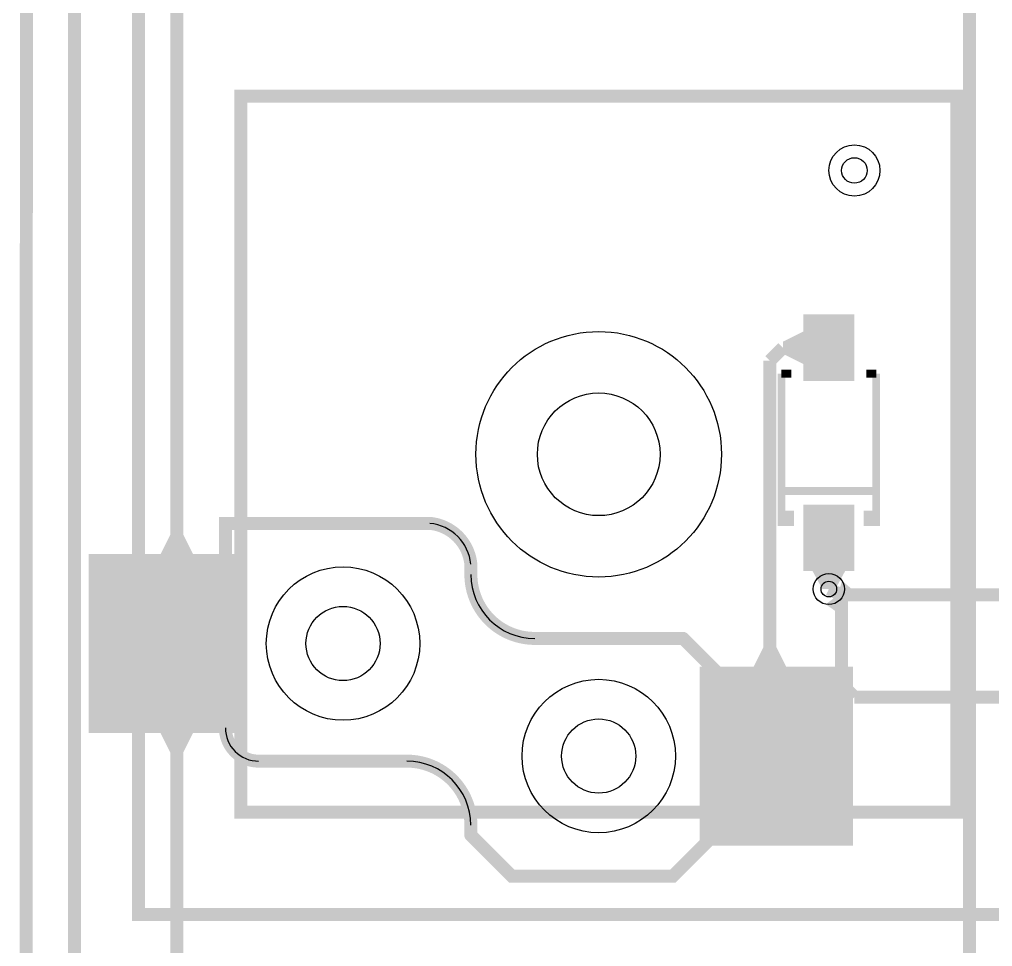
# Model space of a CAD drawing. Header units: millimetres. Extents: x -992 to -826, y 770 to 901.
# Drawn here: x -974.41 to -955.38, y 819.14 to 837.27 of the extents above; entities that cross this region are included whole.
import ezdxf

# ---------------------------------------------------------------- set-up
doc = ezdxf.new("R2010")
doc.units = ezdxf.units.MM
for name, color, linetype, true_color in [('BoardOutLine', 7, 'Continuous', 0xff00ff), ('BottomLayer', 7, 'Continuous', 0x0000ff), ('BottomPasteMaskLayer', 7, 'Continuous', 0x800000), ('BottomSilkLayer', 7, 'Continuous', 0x66cc33), ('BottomSolderMaskLayer', 7, 'Continuous', 0xaa00ff), ('Document', 7, 'Continuous', 0xffffff), ('Hole', 7, 'Continuous', 0x222222), ('Multi-Layer', 7, 'Continuous', 0xc0c0c0), ('TopLayer', 7, 'Continuous', 0xff0000), ('TopSilkLayer', 7, 'Continuous', 0xffcc00)]:
    doc.layers.add(name, color=color, linetype=linetype, true_color=true_color)

msp = doc.modelspace()

# ---------------------------------------------------------------- hatches: boundary and pattern name
at = {"layer": 'BottomLayer'}
for points in [[(-958.0819151638304, 830.201676403353), (-958.0819151638304, 831.5016764033529), (-959.0819151638304, 831.5016764033529), (-959.0819151638304, 830.201676403353)], [(-959.0819151638304, 831.1690906781815), (-959.0819151638304, 830.5340894081789), (-959.4629159258319, 830.7245897891797), (-959.4629159258319, 830.9785902971807)], [(-958.0819151638304, 826.4826771653545), (-958.0819151638304, 827.7826771653545), (-959.0819151638304, 827.7826771653545), (-959.0819151638304, 826.4826771653545)], [(-971.0144526289054, 826.8177038354079), (-971.649453898908, 826.8177038354079), (-971.4589535179072, 827.1987045974093), (-971.2049530099061, 827.1987045974093)], [(-973.056946913894, 823.3177038354078), (-970.056946913894, 823.3177038354078), (-970.056946913894, 826.8177038354079), (-973.056946913894, 826.8177038354079)], [(-958.8994157988317, 826.4826771653545), (-958.2644145288292, 826.4826771653545), (-958.4549149098299, 826.1327686055374), (-958.7089154178309, 826.1327686055374)], [(-958.8105156210313, 826.3344450088902), (-958.3533147066295, 826.3344450088902), (-958.4549149098299, 826.547805435611), (-958.7089154178309, 826.547805435611)], [(-959.4163347726696, 824.6175488950979), (-960.0513360426722, 824.6175488950979), (-959.8608356616714, 824.9985496570995), (-959.6068351536704, 824.9985496570995)], [(-961.1069342138685, 821.117551435103), (-958.1069342138685, 821.117551435103), (-958.1069342138685, 824.617551435103), (-961.1069342138685, 824.617551435103)], [(-971.649453898908, 823.3177012954027), (-971.0144526289054, 823.3177012954027), (-971.2049530099061, 822.9367005334012), (-971.4589535179072, 822.9367005334012)]]:
    msp.add_hatch(color=256, dxfattribs=at).paths.add_polyline_path(points)
at = {"layer": 'BottomPasteMaskLayer'}
for points in [[(-958.0819151638304, 830.201676403353), (-958.0819151638304, 831.5016764033529), (-959.0819151638304, 831.5016764033529), (-959.0819151638304, 830.201676403353)], [(-958.0819151638304, 826.4826771653545), (-958.0819151638304, 827.7826771653545), (-959.0819151638304, 827.7826771653545), (-959.0819151638304, 826.4826771653545)], [(-973.056946913894, 823.3177038354078), (-970.056946913894, 823.3177038354078), (-970.056946913894, 826.8177038354079), (-973.056946913894, 826.8177038354079)], [(-961.1069342138685, 821.117551435103), (-958.1069342138685, 821.117551435103), (-958.1069342138685, 824.617551435103), (-961.1069342138685, 824.617551435103)]]:
    msp.add_hatch(color=256, dxfattribs=at).paths.add_polyline_path(points)
at = {"layer": 'BottomSilkLayer'}
for points in [[(-959.5844323088647, 827.667708915418), (-959.264442468885, 827.667708915418), (-959.264442468885, 827.3629083058167), (-959.5844323088647, 827.3629083058167)], [(-957.5796062992127, 827.667708915418), (-957.8995961391923, 827.667708915418), (-957.8995961391923, 827.3629083058167), (-957.5796062992127, 827.3629083058167)]]:
    msp.add_hatch(color=256, dxfattribs=at).paths.add_polyline_path(points)
at = {"layer": 'BottomSolderMaskLayer'}
for points in [[(-958.0819151638304, 830.201676403353), (-958.0819151638304, 831.5016764033529), (-959.0819151638304, 831.5016764033529), (-959.0819151638304, 830.201676403353)], [(-958.0819151638304, 826.4826771653545), (-958.0819151638304, 827.7826771653545), (-959.0819151638304, 827.7826771653545), (-959.0819151638304, 826.4826771653545)], [(-973.056946913894, 823.3177038354078), (-970.056946913894, 823.3177038354078), (-970.056946913894, 826.8177038354079), (-973.056946913894, 826.8177038354079)], [(-961.1069342138685, 821.117551435103), (-958.1069342138685, 821.117551435103), (-958.1069342138685, 824.617551435103), (-961.1069342138685, 824.617551435103)]]:
    msp.add_hatch(color=256, dxfattribs=at).paths.add_polyline_path(points)
at = {"layer": 'Document'}
for points in [[(-958.4859817119635, 831.0027101854205), (-958.6780060960123, 831.0027101854205), (-958.6780060960123, 830.2347142494286), (-958.4859817119635, 830.2347142494286)], [(-958.9660172720346, 830.7147498094998), (-958.9660172720346, 830.522725425451), (-958.1980213360428, 830.522725425451), (-958.1980213360428, 830.7147498094998)], [(-970.2549301498605, 823.4176352552706), (-970.2549301498605, 827.2906350012702), (-966.3819304038609, 827.2906350012702), (-966.3653535442952, 827.2917215060487), (-966.3490603193927, 827.2949624299863), (-966.3333295107487, 827.3003023199758), (-966.3184302768607, 827.3076498090192), (-966.3046175477511, 827.3168791795415), (-966.2921276630448, 827.3278325144545), (-966.2811743281318, 827.3403223991609), (-966.2719449576094, 827.3541351282704), (-966.2645974685661, 827.3690343621586), (-966.2592575785766, 827.3847651708024), (-966.256016654639, 827.401058395705), (-966.2549301498605, 827.4176352552706), (-966.256016654639, 827.4342121148363), (-966.2592575785766, 827.4505053397388), (-966.2645974685661, 827.4662361483828), (-966.2719449576094, 827.481135382271), (-966.2811743281318, 827.4949481113805), (-966.2921276630448, 827.5074379960869), (-966.3046175477511, 827.5183913309997), (-966.3184302768607, 827.5276207015222), (-966.3333295107487, 827.5349681905655), (-966.3490603193927, 827.5403080805551), (-966.3653535442952, 827.5435490044927), (-966.3819304038609, 827.5446355092712), (-970.3819304038609, 827.5446355092712), (-970.3985072634266, 827.5435490044927), (-970.4148004883291, 827.5403080805551), (-970.4305312969731, 827.5349681905655), (-970.4454305308611, 827.5276207015222), (-970.4592432599708, 827.5183913309997), (-970.471733144677, 827.5074379960869), (-970.48268647959, 827.4949481113805), (-970.4919158501125, 827.481135382271), (-970.4992633391557, 827.4662361483828), (-970.5046032291452, 827.4505053397388), (-970.5078441530829, 827.4342121148363), (-970.5089306578615, 827.4176352552706), (-970.5089306578615, 823.4176352552706), (-970.5078441530829, 823.401058395705), (-970.5046032291452, 823.3847651708024), (-970.4992633391557, 823.3690343621586), (-970.4919158501125, 823.3541351282704), (-970.48268647959, 823.3403223991609), (-970.471733144677, 823.3278325144545), (-970.4592432599708, 823.3168791795415), (-970.4454305308611, 823.3076498090192), (-970.4305312969731, 823.3003023199758), (-970.4148004883291, 823.2949624299863), (-970.3985072634266, 823.2917215060487), (-970.3819304038609, 823.2906350012702), (-970.3653535442952, 823.2917215060487), (-970.3490603193927, 823.2949624299863), (-970.3333295107487, 823.3003023199758), (-970.3184302768607, 823.3076498090192), (-970.3046175477511, 823.3168791795415), (-970.2921276630448, 823.3278325144545), (-970.2811743281318, 823.3403223991609), (-970.2719449576094, 823.3541351282704), (-970.2645974685661, 823.3690343621586), (-970.2592575785766, 823.3847651708024), (-970.256016654639, 823.401058395705), (-970.2549301498605, 823.4176352552706)], [(-966.3945542291085, 827.2910668021337), (-966.3544166950276, 827.2860111754161), (-966.3146023277326, 827.2788419941163), (-966.2752223428372, 827.2695792842942), (-966.2363867425713, 827.2582489199754), (-966.1982040085061, 827.2448825508757), (-966.160780798526, 827.2295175139931), (-966.1242216488968, 827.2121967293114), (-966.0886286822571, 827.1929685799101), (-966.0541013223552, 827.1718867768133), (-966.0207360163226, 827.1490102089552), (-965.9886259652633, 827.1244027786836), (-965.9578608639099, 827.0981332232567), (-965.9285266500749, 827.0702749228368), (-965.9007052645953, 827.0409056955127), (-965.8744744224439, 827.010107579927), (-965.8499073956427, 826.9779666061122), (-965.8270728085893, 826.9445725551793), (-965.8060344463636, 826.9100187085271), (-965.7868510765545, 826.8744015872737), (-965.7695762851007, 826.8378206826397), (-965.7542583266063, 826.8003781780337), (-965.7409399895487, 826.7621786636175), (-965.729658476755, 826.7233288441496), (-965.7204453014821, 826.68393724092), (-965.7133261993874, 826.6441138886129), (-965.7083210566423, 826.6039700279402), (-965.7059031035861, 826.5881081361931), (-965.7015044693075, 826.5726777077072), (-965.6951953631645, 826.5579250372215), (-965.6870764887545, 826.5440856013554), (-965.67727743652, 826.5313803000176), (-965.6659546152744, 826.5200119304855), (-965.6532887556639, 826.5101619504294), (-965.6394820254113, 826.501987581554), (-965.6247548023908, 826.4956193000838), (-965.6093421570386, 826.4911587541504), (-965.5934901002461, 826.4886771413228), (-965.5774516566262, 826.4882140721785), (-965.561482825829, 826.4897769380543), (-965.5458384963702, 826.4933407930687), (-965.5307683771966, 826.4988487522982), (-965.5165130119248, 826.5062128997537), (-965.5032999393737, 826.5153156916626), (-965.4913400616748, 826.5260118326586), (-965.4808242779313, 826.538130594932), (-965.4719204371579, 826.5514785433235), (-965.464770659137, 826.5658426228633), (-965.4594890659563, 826.5809935594764), (-965.4561599604347, 826.5966895195683), (-965.4548364805116, 826.6126799700833), (-965.4555397510796, 826.6287096774195), (-965.46115205627, 826.6750678723702), (-965.4688814283277, 826.7211204186214), (-965.4787116491306, 826.7667706866117), (-965.4906220924589, 826.8119228908586), (-965.5045877672753, 826.8564822909393), (-965.5205793701613, 826.9003553902801), (-965.5385633468032, 826.9434501323349), (-965.558501962398, 826.9856760937424), (-965.5803533808293, 827.026944674057), (-965.6040717524502, 827.0671692816533), (-965.6296073102874, 827.1062655154178), (-965.656906474464, 827.1441513418426), (-965.6859119646235, 827.1807472671518), (-965.7165629201185, 827.2159765040989), (-965.7487950277103, 827.2497651330858), (-965.782540656515, 827.2820422572638), (-965.8177289999087, 827.3127401512932), (-965.8542862240981, 827.3417944034466), (-965.8921356230413, 827.3691440507619), (-965.9311977793961, 827.3947317069565), (-965.9713907311575, 827.4185036828386), (-966.0126301436334, 827.4404100989598), (-966.0548294864, 827.4604049902747), (-966.097900214864, 827.4784464025865), (-966.1417519560506, 827.4944964805779), (-966.1862926982284, 827.5085215472403), (-966.2314289839724, 827.5204921745365), (-966.277066106261, 827.5303832451481), (-966.3231083071944, 827.5381740051779), (-966.369458978918, 827.5438481076964), (-966.3860636163793, 827.5444046121082), (-966.402598837265, 827.5427890154261), (-966.418781719356, 827.5390289609578), (-966.434335369048, 827.5331887842789), (-966.4489936590771, 827.5253684124334), (-966.4625057820323, 827.5157016541544), (-966.4746405417391, 827.5043539103594), (-966.4851903090905, 827.4915193440945), (-966.4939745746391, 827.4774175583511), (-966.5008430371627, 827.4622898385976), (-966.5056781753611, 827.4463950243181), (-966.5083972586776, 827.4300050801969), (-966.5089537628421, 827.4134004427274), (-966.5073381659136, 827.3968652218657), (-966.5035781112041, 827.3806823398306), (-966.4977379342934, 827.3651286902259), (-966.4899175622295, 827.3504704003133), (-966.4802508037492, 827.3369582775022), (-966.4689030597734, 827.3248235179644), (-966.4560684933513, 827.3142737508042), (-966.441966707477, 827.3054894854658), (-966.4268389876212, 827.2986210231677), (-966.4109441732696, 827.293785885206), (-966.3945542291078, 827.2910668021337)], [(-958.4550190500382, 826.9357048514098), (-958.647043434087, 826.9357048514098), (-958.647043434087, 827.7037007874018), (-958.4550190500382, 827.7037007874018)], [(-965.7090322580647, 826.6174828549658), (-965.7090322580647, 826.4173812547626), (-965.7079457532861, 826.400804395197), (-965.7047048293484, 826.3845111702944), (-965.6993649393589, 826.3687803616505), (-965.6920174503157, 826.3538811277624), (-965.6827880797932, 826.3400683986529), (-965.6718347448802, 826.3275785139465), (-965.659344860174, 826.3166251790335), (-965.6455321310643, 826.3073958085112), (-965.6306328971763, 826.3000483194678), (-965.6149020885323, 826.2947084294783), (-965.5986088636298, 826.2914675055407), (-965.5820320040641, 826.2903810007622), (-965.5654551444984, 826.2914675055407), (-965.5491619195959, 826.2947084294783), (-965.5334311109519, 826.3000483194678), (-965.5185318770639, 826.3073958085112), (-965.5047191479543, 826.3166251790335), (-965.492229263248, 826.3275785139465), (-965.481275928335, 826.3400683986529), (-965.4720465578126, 826.3538811277624), (-965.4646990687693, 826.3687803616505), (-965.4593591787798, 826.3845111702944), (-965.4561182548422, 826.400804395197), (-965.4550317500637, 826.4173812547626), (-965.4550317500637, 826.6174828549658), (-965.4561182548422, 826.6340597145315), (-965.4593591787798, 826.650352939434), (-965.4646990687693, 826.666083748078), (-965.4720465578126, 826.680982981966), (-965.481275928335, 826.6947957110757), (-965.492229263248, 826.7072855957821), (-965.5047191479543, 826.718238930695), (-965.5185318770639, 826.7274683012174), (-965.5334311109519, 826.7348157902607), (-965.5491619195959, 826.7401556802503), (-965.5654551444984, 826.7433966041879), (-965.5820320040641, 826.7444831089664), (-965.5986088636298, 826.7433966041879), (-965.6149020885323, 826.7401556802503), (-965.6306328971763, 826.7348157902607), (-965.6455321310643, 826.7274683012174), (-965.659344860174, 826.718238930695), (-965.6718347448802, 826.7072855957821), (-965.6827880797932, 826.6947957110757), (-965.6920174503157, 826.680982981966), (-965.6993649393589, 826.666083748078), (-965.7047048293484, 826.650352939434), (-965.7079457532861, 826.6340597145315), (-965.7090322580647, 826.6174828549658)], [(-965.4545237490476, 826.4177114554236), (-965.4534516520677, 826.3687289307842), (-965.4502440491993, 826.3198397868376), (-965.4449070459455, 826.2711370814892), (-965.43745080101, 826.2227135177682), (-965.4278895069616, 826.1746612673722), (-965.416241363219, 826.1270717952241), (-965.402528541409, 826.0800356853723), (-965.3867771431641, 826.0336424685694), (-965.3690171504396, 825.9879804518552), (-965.3492823684444, 825.9431365504684), (-965.3276103612943, 825.8991961224086), (-965.3040423805113, 825.8562428059615), (-965.2786232865028, 825.8143583604982), (-965.2514014631728, 825.7736225108498), (-965.2224287258252, 825.7341127955563), (-965.1917602225365, 825.6959044192755), (-965.1594543291841, 825.659070109635), (-965.1255725383309, 825.6236799787994), (-965.0901793421775, 825.5898013900147), (-965.053342109805, 825.5574988293868), (-965.015130958941, 825.5268337831347), (-964.9756186224944, 825.4978646205559), (-964.9348803101124, 825.4706464829222), (-964.8929935650223, 825.4452311785222), (-964.8500381164328, 825.4216670840464), (-964.8060957277733, 825.3999990525049), (-964.7612500410612, 825.3802683278523), (-964.7155864176947, 825.3625124664816), (-964.6691917759704, 825.3467652657376), (-964.6221544256405, 825.3330566995861), (-964.5745638998188, 825.3214128615591), (-964.5265107845594, 825.3118559150878), (-964.4780865464311, 825.3044040513155), (-964.4293833584155, 825.2990714544713), (-964.3804939244604, 825.2958682748722), (-964.3315113030227, 825.2948006096013), (-964.3149344434571, 825.2937141048228), (-964.2986412185545, 825.2904731808852), (-964.2829104099105, 825.2851332908956), (-964.2680111760225, 825.2777858018524), (-964.2541984469129, 825.26855643133), (-964.2417085622066, 825.257603096417), (-964.2307552272936, 825.2451132117106), (-964.2215258567712, 825.2313004826011), (-964.2141783677279, 825.216401248713), (-964.2088384777384, 825.2006704400691), (-964.2055975538008, 825.1843772151665), (-964.2045110490222, 825.1678003556009), (-964.2055975538008, 825.1512234960352), (-964.2088384777384, 825.1349302711327), (-964.2141783677279, 825.1191994624887), (-964.2215258567712, 825.1043002286006), (-964.2307552272936, 825.090487499491), (-964.2417085622066, 825.0779976147846), (-964.2541984469129, 825.0670442798718), (-964.2680111760225, 825.0578149093493), (-964.2829104099105, 825.0504674203061), (-964.2986412185545, 825.0451275303164), (-964.3149344434571, 825.0418866063789), (-964.3315113030227, 825.0408001016003), (-964.3855703313034, 825.0418606619834), (-964.4395460475619, 825.0450427024234), (-964.4933552290646, 825.0503413166753), (-964.5469149098504, 825.0577483350434), (-964.6001425086521, 825.0672523369786), (-964.6529559562248, 825.0788386686872), (-964.7052738218849, 825.0924894657246), (-964.7570154390642, 825.1081836805395), (-964.8081010296861, 825.1258971149267), (-964.858451827172, 825.1456024573371), (-964.9079901978879, 825.167269324988), (-964.9566397608439, 825.1908643107085), (-965.0043255054634, 825.2163510344501), (-965.0509739072373, 825.2436901993772), (-965.0965130410896, 825.2728396524591), (-965.140872692274, 825.3037544494626), (-965.1839844646362, 825.3363869242503), (-965.2257818860699, 825.3706867622744), (-965.2662005110074, 825.4066010781546), (-965.3051780197857, 825.4440744972196), (-965.3426543147339, 825.4830492408869), (-965.3785716128352, 825.5234652157492), (-965.4128745348206, 825.5652601062294), (-965.4455101905546, 825.6083694706622), (-965.4764282605847, 825.6527268406539), (-965.505581073727, 825.6982638235676), (-965.5329236805676, 825.7449102079735), (-965.5584139227686, 825.7925940719057), (-965.5820124980703, 825.8412418937553), (-965.6036830208885, 825.89077866563), (-965.6233920784173, 825.9411280090051), (-965.6411092821456, 825.9922122924887), (-965.6568073147124, 826.0439527515175), (-965.6704619720263, 826.0962696098006), (-965.6820522005838, 826.1490822023234), (-965.6915601299323, 826.2023090997201), (-965.6989711002221, 826.2558682338275), (-965.704273684811, 826.3096770242215), (-965.7074597078819, 826.3636525055438), (-965.7085242570486, 826.417711455423), (-965.70743775227, 826.4342883149887), (-965.7041968283324, 826.4505815398912), (-965.6988569383429, 826.4663123485352), (-965.6915094492996, 826.4812115824234), (-965.6822800787772, 826.4950243115329), (-965.6713267438643, 826.5075141962393), (-965.658836859158, 826.5184675311522), (-965.6450241300483, 826.5276969016745), (-965.6301248961603, 826.5350443907179), (-965.6143940875163, 826.5403842807075), (-965.5981008626138, 826.5436252046451), (-965.5815240030481, 826.5447117094236), (-965.5649471434824, 826.5436252046451), (-965.5486539185799, 826.5403842807075), (-965.532923109936, 826.5350443907179), (-965.5180238760479, 826.5276969016745), (-965.5042111469382, 826.5184675311522), (-965.491721262232, 826.5075141962393), (-965.480767927319, 826.4950243115329), (-965.4715385567966, 826.4812115824234), (-965.4641910677533, 826.4663123485352), (-965.4588511777638, 826.4505815398912), (-965.4556102538262, 826.4342883149887), (-965.4545237490476, 826.417711455423)], [(-965.67174498349, 821.2278460756924), (-964.8717449834901, 820.4278460756923), (-964.8592527378102, 820.4168936835915), (-964.8454377069854, 820.40766568174), (-964.8305363028536, 820.4003199857376), (-964.8148035279827, 820.3949822999357), (-964.7985086119, 820.3917439663029), (-964.7819304038609, 820.3906604013209), (-961.6319177038355, 820.3906604013209), (-961.6153394957964, 820.3917439663029), (-961.5990445797138, 820.3949822999357), (-961.5833118048428, 820.4003199857376), (-961.5684104007111, 820.40766568174), (-961.5545953698863, 820.4168936835915), (-961.5421031242064, 820.4278460756923), (-960.6921158242318, 821.2778333756669), (-960.6811634321309, 821.2903256213468), (-960.6719354302795, 821.3041406521716), (-960.664589734277, 821.3190420563034), (-960.6592520484752, 821.3347748311743), (-960.6560137148424, 821.3510697472569), (-960.6549301498604, 821.3676479552961), (-960.6549301498604, 824.5176606553214), (-960.6560137148424, 824.5342388633605), (-960.6592520484752, 824.5505337794432), (-960.664589734277, 824.5662665543141), (-960.6719354302794, 824.5811679584459), (-960.6811634321309, 824.5949829892706), (-960.6921158242317, 824.6074752349506), (-961.3421031242063, 825.2574625349253), (-961.3545953698863, 825.268414927026), (-961.368410400711, 825.2776429288775), (-961.3833118048428, 825.2849886248799), (-961.3990445797137, 825.2903263106817), (-961.4153394957964, 825.2935646443146), (-961.4319177038356, 825.2946482092966), (-964.2819304038609, 825.2946482092966), (-964.2985072634266, 825.293561704518), (-964.3148004883291, 825.2903207805804), (-964.330531296973, 825.2849808905909), (-964.3454305308612, 825.2776334015475), (-964.3592432599708, 825.2684040310252), (-964.3717331446771, 825.2574506961122), (-964.38268647959, 825.2449608114059), (-964.3919158501125, 825.2311480822963), (-964.3992633391557, 825.2162488484082), (-964.4046032291453, 825.2005180397642), (-964.4078441530829, 825.1842248148618), (-964.4089306578614, 825.167647955296), (-964.4078441530829, 825.1510710957303), (-964.4046032291453, 825.1347778708279), (-964.3992633391557, 825.1190470621839), (-964.3919158501125, 825.1041478282958), (-964.38268647959, 825.0903350991862), (-964.3717331446771, 825.0778452144799), (-964.3592432599708, 825.0668918795669), (-964.3454305308612, 825.0576625090446), (-964.330531296973, 825.0503150200012), (-964.3148004883291, 825.0449751300117), (-964.2985072634266, 825.0417342060741), (-964.2819304038609, 825.0406477012956), (-961.4845212090426, 825.0406477012956), (-960.9089306578614, 824.4650571501145), (-960.9089306578614, 821.4202514605031), (-961.6845212090425, 820.6446609093219), (-964.7293268986539, 820.6446609093219), (-965.4921158242317, 821.4074752349507), (-965.5046073555341, 821.4184300135739), (-965.5184219055832, 821.4276606005488), (-965.5333231036024, 821.4350090579759), (-965.5490559859668, 821.4403496517136), (-965.5653513587023, 821.443591002724), (-965.5819304034687, 821.4446776505939), (-965.5985094482191, 821.4435910024771), (-965.6148048209063, 821.440349651224), (-965.6305377031912, 821.435009057252), (-965.6454389011009, 821.427660599603), (-965.6592534510125, 821.4184300124224), (-965.6717449821517, 821.407475233613), (-965.6826997609612, 821.394983702474), (-965.6919303481419, 821.3811691525623), (-965.6992788057911, 821.3662679546527), (-965.7046193997631, 821.3505350723678), (-965.7078607510165, 821.3342396996807), (-965.7089473991333, 821.3176606549304), (-965.7078607512636, 821.3010816101638), (-965.7046194002533, 821.2847862374283), (-965.6992788065157, 821.2690533550639), (-965.6919303490888, 821.2541521570447), (-965.682699762114, 821.2403376069954), (-965.6717449834907, 821.227846075693)], [(-969.7316383032767, 822.8948514097029), (-969.7644780458156, 822.8958802790703), (-969.7971883773806, 822.898969206248), (-969.8296401972556, 822.904105999898), (-969.8617054250151, 822.911270386189), (-969.8932575060306, 822.9204340888136), (-969.9241719109543, 822.9315609405879), (-969.9543266272107, 822.9446070261964), (-969.9836026405529, 822.9595208555162), (-970.0118844047882, 822.9762435668375), (-970.0390602978132, 822.9947091591783), (-970.0650230621625, 823.0148447527763), (-970.0896702283318, 823.0365708767293), (-970.1129045192024, 823.0598017826509), (-970.1346342339741, 823.0844457831001), (-970.1547736100878, 823.1104056134529), (-970.1732431617129, 823.1375788157848), (-970.1899699934605, 823.16585814325), (-970.2048880880861, 823.1951319833627), (-970.2179385670458, 823.2252847985069), (-970.229069922877, 823.2561975819395), (-970.2382382224876, 823.2877483274847), (-970.2454072805504, 823.3198125110653), (-970.2505488023195, 823.3522635821739), (-970.2536424953026, 823.3849734633403), (-970.2546761493525, 823.4178130556263), (-970.255762654131, 823.4343899151919), (-970.2590035780686, 823.4506831400945), (-970.2643434680581, 823.4664139487384), (-970.2716909571014, 823.4813131826265), (-970.2809203276238, 823.4951259117361), (-970.2918736625368, 823.5076157964425), (-970.304363547243, 823.5185691313554), (-970.3181762763527, 823.5277985018778), (-970.3330755102407, 823.535145990921), (-970.3488063188847, 823.5404858809106), (-970.3650995437872, 823.5437268048482), (-970.3816764033529, 823.5448133096268), (-970.3982532629186, 823.5437268048482), (-970.4145464878211, 823.5404858809106), (-970.4302772964651, 823.535145990921), (-970.4451765303531, 823.5277985018778), (-970.4589892594628, 823.5185691313554), (-970.471479144169, 823.5076157964425), (-970.482432479082, 823.4951259117361), (-970.4916618496044, 823.4813131826265), (-970.4990093386477, 823.4664139487384), (-970.5043492286372, 823.4506831400945), (-970.5075901525748, 823.4343899151919), (-970.5086766573535, 823.417813055627), (-970.507610360894, 823.3771461670689), (-970.5044170526671, 823.3365908271528), (-970.4991054864017, 823.2962582091254), (-970.4916902225494, 823.2562588756917), (-970.4821915883706, 823.216702475933), (-970.470635622212, 823.1776974447282), (-970.4570540021281, 823.1393507055053), (-970.4414839590436, 823.1017673771337), (-970.4239681746926, 823.065050485766), (-970.4045546646167, 823.0293006824145), (-970.3832966465415, 822.9946159670394), (-970.3602523944915, 822.9610914199045), (-970.3354850790462, 822.928818940936), (-970.3090625941713, 822.8978869977999), (-970.2810573711039, 822.8683803833875), (-970.2515461797975, 822.8403799833759), (-970.2206099184754, 822.8139625544974), (-970.1883333918666, 822.7892005141289), (-970.1548050787327, 822.7661617417758), (-970.1201168893235, 822.7449093929962), (-970.0843639134259, 822.7255017262738), (-970.0476441596973, 822.7079919433157), (-970.0100582869961, 822.6924280432121), (-969.9717093284498, 822.6788526908575), (-969.9327024090118, 822.6673030999951), (-969.8931444572856, 822.657810931203), (-969.8531439124052, 822.6504022051043), (-969.8128104267723, 822.645097231038), (-969.7722545654707, 822.6419105513846), (-969.7315875031751, 822.6408509017019), (-969.7150108607837, 822.64194072162), (-969.6987182839126, 822.6451849040029), (-969.6829885430734, 822.6505279399902), (-969.6680907784964, 822.6578784087533), (-969.6542798950674, 822.6671105417321), (-969.6417922008341, 822.6780663745697), (-969.6308413637098, 822.6905584499259), (-969.6216147555565, 822.7043730249254), (-969.6142702462, 822.7192737283565), (-969.6089335022332, 822.7350056050489), (-969.6056958368264, 822.7512994782269), (-969.6046126473328, 822.7678765551993), (-969.6057024674255, 822.7844531975794), (-969.6089466499802, 822.8007457744161), (-969.6142896861331, 822.816475515199), (-969.6216401550532, 822.8313732796986), (-969.6308722881776, 822.8451841630304), (-969.6418281211467, 822.8576718571484), (-969.6543201966184, 822.8686226941409), (-969.668134771715, 822.8778493021487), (-969.6830354752235, 822.8851938113481), (-969.6987673519722, 822.8905305551491), (-969.7150612251843, 822.8937682203843), (-969.7316383021681, 822.8948514097032)], [(-966.8319177038355, 822.8946482092965), (-969.7319431038864, 822.8946482092965), (-969.7485199634519, 822.893561704518), (-969.7648131883545, 822.8903207805804), (-969.7805439969985, 822.8849808905909), (-969.7954432308866, 822.8776334015475), (-969.8092559599961, 822.8684040310252), (-969.8217458447025, 822.8574506961122), (-969.8326991796155, 822.8449608114058), (-969.8419285501378, 822.8311480822963), (-969.8492760391812, 822.8162488484082), (-969.8546159291707, 822.8005180397643), (-969.8578568531083, 822.7842248148618), (-969.8589433578868, 822.7676479552961), (-969.8578568531083, 822.7510710957304), (-969.8546159291707, 822.7347778708279), (-969.8492760391812, 822.7190470621839), (-969.8419285501378, 822.7041478282958), (-969.8326991796155, 822.6903350991862), (-969.8217458447025, 822.6778452144799), (-969.8092559599961, 822.666891879567), (-969.7954432308866, 822.6576625090445), (-969.7805439969985, 822.6503150200012), (-969.7648131883545, 822.6449751300117), (-969.7485199634519, 822.641734206074), (-969.7319431038864, 822.6406477012955), (-966.8319177038355, 822.6406477012955), (-966.8153408442698, 822.641734206074), (-966.7990476193673, 822.6449751300117), (-966.7833168107234, 822.6503150200012), (-966.7684175768353, 822.6576625090445), (-966.7546048477257, 822.666891879567), (-966.7421149630194, 822.6778452144799), (-966.7311616281064, 822.6903350991862), (-966.7219322575841, 822.7041478282958), (-966.7145847685407, 822.7190470621839), (-966.7092448785511, 822.7347778708279), (-966.7060039546135, 822.7510710957304), (-966.704917449835, 822.7676479552961), (-966.7060039546135, 822.7842248148618), (-966.7092448785511, 822.8005180397643), (-966.7145847685407, 822.8162488484082), (-966.7219322575841, 822.8311480822963), (-966.7311616281064, 822.8449608114058), (-966.7421149630194, 822.8574506961122), (-966.7546048477257, 822.8684040310252), (-966.7684175768353, 822.8776334015475), (-966.7833168107234, 822.8849808905909), (-966.7990476193673, 822.8903207805804), (-966.8153408442698, 822.893561704518), (-966.8319177038355, 822.8946482092965)], [(-965.7086512573026, 821.5178384556775), (-965.709719045711, 821.5668238965932), (-965.7129225941814, 821.6157161339218), (-965.7182558042257, 821.6644220931507), (-965.7257085231912, 821.7128490543791), (-965.7352665635866, 821.760904828825), (-965.7469117300909, 821.8084979343223), (-965.7606218541913, 821.8555377694723), (-965.7763708363844, 821.9019347861187), (-965.7941286958609, 821.9476006598167), (-965.8138616275794, 821.9924484579743), (-965.8355320666194, 822.0363928053424), (-965.8590987596932, 822.0793500465405), (-965.8845168436775, 822.1212384053097), (-965.9117379310181, 822.1619781401859), (-965.9407102018444, 822.2014916963022), (-965.9713785026157, 822.2397038530274), (-966.0036844511168, 822.2765418671601), (-966.0375665475968, 822.3119356114083), (-966.0729602918451, 822.3458177078884), (-966.1097983059778, 822.3781236563893), (-966.148010462703, 822.4087919571607), (-966.1875240188194, 822.4377642279869), (-966.2282637536957, 822.4649853153276), (-966.2701521124648, 822.4904033993117), (-966.313109353663, 822.5139700923855), (-966.357053701031, 822.5356405314255), (-966.4019014991886, 822.555373463144), (-966.4475673728867, 822.5731313226205), (-966.4939643895331, 822.5888803048135), (-966.5410042246831, 822.6025904289138), (-966.5885973301804, 822.6142355954182), (-966.6366531046262, 822.6237936358135), (-966.6850800658547, 822.6312463547789), (-966.7337860250836, 822.6365795648234), (-966.7826782624122, 822.6397831132936), (-966.8316637033275, 822.6408509017019), (-966.8482405628931, 822.6419374064805), (-966.8645337877957, 822.645178330418), (-966.8802645964397, 822.6505182204077), (-966.8951638303278, 822.6578657094509), (-966.9089765594373, 822.6670950799734), (-966.9214664441437, 822.6780484148862), (-966.9324197790567, 822.6905382995926), (-966.941649149579, 822.7043510287021), (-966.9489966386224, 822.7192502625903), (-966.9543365286119, 822.7349810712343), (-966.9575774525495, 822.7512742961368), (-966.958663957328, 822.7678511557025), (-966.9575774525495, 822.7844280152681), (-966.9543365286119, 822.8007212401707), (-966.9489966386224, 822.8164520488147), (-966.941649149579, 822.8313512827027), (-966.9324197790567, 822.8451640118122), (-966.9214664441437, 822.8576538965186), (-966.9089765594373, 822.8686072314316), (-966.8951638303278, 822.877836601954), (-966.8802645964397, 822.8851840909972), (-966.8645337877957, 822.8905239809868), (-966.8482405628931, 822.8937649049244), (-966.8316637033275, 822.8948514097029), (-966.7776021370464, 822.8937907495749), (-966.72362389453, 822.8906084102606), (-966.6698122102249, 822.8853092989272), (-966.6162500617451, 822.8779015868039), (-966.5630200419203, 822.8683966965825), (-966.5102042314377, 822.856809284803), (-966.4578840722739, 822.8431572192538), (-966.4061402421114, 822.8274615514191), (-966.3550525299328, 822.8097464840178), (-966.3046997129874, 822.7900393336826), (-966.2551594353157, 822.7683704888382), (-966.206508088023, 822.744773362842), (-966.1588206914838, 822.7192843424609), (-966.1121707796607, 822.6919427317628), (-966.0666302867148, 822.6627906915096), (-966.0222694360835, 822.6318731741458), (-965.9791566321959, 822.5992378544811), (-965.9373583549927, 822.5649350561765), (-965.896939057415, 822.529017674145), (-965.8579610660172, 822.4915410929874), (-965.8204844848595, 822.4525631015896), (-965.784567102828, 822.4121438040119), (-965.7502643045234, 822.3703455268087), (-965.7176289848587, 822.327232722921), (-965.6867114674949, 822.2828718722898), (-965.6575594272418, 822.2373313793439), (-965.6302178165437, 822.1906814675208), (-965.6047287961626, 822.1429940709816), (-965.5811316701664, 822.0943427236888), (-965.559462825322, 822.0448024460172), (-965.5397556749868, 821.9944496290717), (-965.5220406075855, 821.9433619168932), (-965.5063449397508, 821.8916180867305), (-965.4926928742016, 821.8392979275669), (-965.4811054624221, 821.7864821170843), (-965.4716005722007, 821.7332520972595), (-965.4641928600774, 821.6796899487797), (-965.458893748744, 821.6258782644746), (-965.4557114094297, 821.5719000219582), (-965.4546507493015, 821.5178384556771), (-965.4557372540802, 821.5012615961114), (-965.4589781780178, 821.4849683712089), (-965.4643180680073, 821.4692375625649), (-965.4716655570506, 821.4543383286768), (-965.480894927573, 821.4405255995672), (-965.491848262486, 821.4280357148609), (-965.5043381471922, 821.4170823799479), (-965.5181508763019, 821.4078530094255), (-965.53305011019, 821.4005055203822), (-965.5487809188339, 821.3951656303927), (-965.5650741437364, 821.391924706455), (-965.5816510033021, 821.3908382016765), (-965.5982278628678, 821.391924706455), (-965.6145210877703, 821.3951656303927), (-965.6302518964143, 821.4005055203822), (-965.6451511303023, 821.4078530094255), (-965.658963859412, 821.4170823799479), (-965.6714537441183, 821.4280357148609), (-965.6824070790312, 821.4405255995672), (-965.6916364495536, 821.4543383286768), (-965.6989839385969, 821.4692375625649), (-965.7043238285864, 821.4849683712089), (-965.707564752524, 821.5012615961114), (-965.7086512573026, 821.5178384556771)]]:
    msp.add_hatch(color=256, dxfattribs=at).paths.add_polyline_path(points)
at = {"layer": 'TopLayer'}
for points in [[(-958.3247752095506, 826.2964922529846), (-958.4516865633732, 825.8572593345189), (-958.2199491998986, 825.8906502413006), (-958.1465582931166, 826.1446507493017)], [(-958.277998475997, 826.1096342392686), (-958.6429260858523, 825.8342062484127), (-958.4589281178563, 825.7057683515368), (-958.2049276098553, 825.8974752349507)]]:
    msp.add_hatch(color=256, dxfattribs=at).paths.add_polyline_path(points)

# ---------------------------------------------------------------- linework, layer by layer
at = {"layer": 'BoardOutLine', "const_width": 0.25400050800101603}
msp.add_lwpolyline([(-974.2817627635256, 811.9191516383034), (-974.2514605029211, 899.3323596647194), (-974.1711201422404, 899.5203962407926), (-973.0195326390653, 900.6228346456694), (-972.8417068834138, 900.6947929895862), (-912.5735077470156, 901.0259588519178)], dxfattribs=at)
at = {"layer": 'BottomLayer', "const_width": 0.25400050800101603}
for points in [[(-955.831902463805, 792.2675895351792), (-955.831902463805, 893.7677927355857)], [(-971.3319786639574, 843.0177800355602), (-971.3319786639574, 825.0177800355602)], [(-959.7338328676658, 830.5975869951742), (-959.4798323596648, 830.8515875031751)], [(-959.479806959614, 830.8516637033275), (-958.5819151638304, 830.8516637033275)], [(-959.7338074676151, 822.8674117348236), (-959.7338074676151, 830.5976631953265)], [(-958.5819151638304, 827.1328422656846), (-958.5819151638304, 826.1328422656846)], [(-971.5570485140971, 825.0676911353825), (-971.3319532639066, 825.0176530353062)], [(-971.3319532639066, 825.0176530353062), (-971.5570485140971, 825.0676911353825)], [(-971.3319786639574, 825.0177800355602), (-971.3319786639574, 796.0175260350522)], [(-959.6068326136653, 822.8675387350776), (-959.7338328676658, 822.8675387350776)]]:
    msp.add_lwpolyline(points, dxfattribs=at)
at = {"layer": 'BottomSilkLayer'}
for points, const_width in [([(-959.5082550165101, 827.5914909829821), (-959.5082550165101, 830.3439420878843)], 0.15240030480060962), ([(-959.5082550165101, 830.3439420878843), (-959.3152146304294, 830.3439420878843)], 0.15240030480060962), ([(-957.6557785115572, 830.3439420878843), (-957.8488188976379, 830.3439420878843)], 0.15240030480060962), ([(-957.6557785115572, 827.5914909829821), (-957.6557785115572, 830.3439420878843)], 0.15240030480060962), ([(-957.7057912115826, 828.0509271018543), (-959.4582423164848, 828.0509271018543)], 0.15240030480060962), ([(-970.3825501651004, 826.3674117348236), (-970.3825501651004, 827.4164338328678), (-970.3825501651004, 827.4164338328678), (-966.3820421640844, 827.4164338328678)], 0.25400050800101603), ([(-965.5815341630685, 826.6178562357127), (-965.5815341630685, 826.4177038354078)], 0.25400050800101603), ([(-964.332029464059, 825.1674371348744), (-961.432029464059, 825.1674371348744)], 0.25400050800101603), ([(-960.7820167640336, 824.5173990347982), (-961.432029464059, 825.1674117348236), (-961.432029464059, 825.1674371348744)], 0.25400050800101603), ([(-960.7820167640336, 824.5173990347982), (-960.7820167640336, 824.1674625349252)], 0.25400050800101603), ([(-970.3819405638812, 823.4176276352555), (-970.3819405638812, 823.7676403352808)], 0.25400050800101603), ([(-966.8316738633479, 822.7678435356872), (-969.7316230632463, 822.7678435356872)], 0.25400050800101603), ([(-960.7819405638812, 821.5676403352808), (-960.7819405638812, 821.3676403352808), (-961.6319278638558, 820.5176530353062), (-964.7819405638812, 820.5176530353062), (-965.5819405638813, 821.3176530353062)], 0.25400050800101603), ([(-965.5819405638813, 821.3176530353062), (-965.5819405638813, 821.5176530353062)], 0.25400050800101603)]:
    msp.add_lwpolyline(points, dxfattribs=dict(at, const_width=const_width))
for centre, radius, start, end in [((-966.469607238498, 826.5297702727395), 0.8924307848615699, 5.591265235738376, 84.33238645424326), ((-964.3320447051218, 826.4174320546061), 1.2499872999746, 180.0023285168551, 270), ((-969.7319431038864, 823.4176352552706), 0.6499872999746, 179.9999999999994, 270), ((-966.8319177038355, 821.5176606553215), 1.2499872999746, 0, 90)]:
    msp.add_arc(centre, radius, start, end, dxfattribs=at)
at = {"layer": 'Document', "const_width": 0.25400050800101603}
msp.add_lwpolyline([(-954.0819151638304, 819.7676403352808), (-954.0819151638304, 837.7676657353317), (-972.0819405638813, 837.7676657353317), (-972.0819405638813, 819.7676403352808), (-954.0819151638304, 819.7676403352808)], close=True, dxfattribs=at)
at = {"layer": 'Document'}
for centre, radius in [((-958.0817881635764, 834.3177546355095), 0.24993649987299976), ((-963.0817881635764, 828.7678435356872), 1.1998983997967998), ((-968.0817881635764, 825.0678181356365), 0.7249174498348998), ((-963.0817881635764, 822.8676657353316), 0.7249174498348998)]:
    msp.add_circle(centre, radius, dxfattribs=at)
at = {"layer": 'Hole'}
msp.add_circle((-958.5819151638304, 826.1328422656846), 0.15240030480060962, dxfattribs=at)
at = {"layer": 'Multi-Layer'}
for centre, radius in [((-958.0817881635764, 834.3177546355095), 0.5), ((-963.0817881635764, 828.7678435356872), 2.4000000000000004), ((-968.0817881635764, 825.0678181356365), 1.5000000000000002), ((-958.5819151638304, 826.1328422656846), 0.30480060960121924), ((-963.0817881635764, 822.8676657353316), 1.5000000000000002)]:
    msp.add_circle(centre, radius, dxfattribs=at)
at = {"layer": 'TopLayer', "const_width": 0.25400050800101603}
for points in [[(-973.3319532639066, 811.26761493523), (-973.3319532639066, 861.7677165354332)], [(-958.5819151638304, 826.1327660655322), (-958.3319278638559, 826.0176530353062)], [(-958.5819151638304, 826.1327660655322), (-958.3319278638559, 826.0176530353062)], [(-958.3319278638559, 826.0176530353062), (-958.3319278638559, 824.2676403352808)], [(-958.3319278638559, 826.0176530353062), (-952.5819151638304, 826.0176530353062)], [(-958.3319278638559, 824.2676403352808), (-958.0819151638304, 824.0176530353062)], [(-958.0819151638304, 824.0176530353062), (-952.5819151638304, 824.0176530353062)]]:
    msp.add_lwpolyline(points, dxfattribs=at)
at = {"layer": 'TopSilkLayer', "const_width": 0.25400050800101603}
msp.add_lwpolyline([(-970.0818135636272, 821.7677165354332), (-956.0818135636273, 821.7677165354332), (-956.0818135636273, 835.7677165354332), (-970.0818135636272, 835.7677165354332), (-970.0818135636272, 821.7677165354332)], close=True, dxfattribs=at)

doc.saveas('drawing.dxf')
